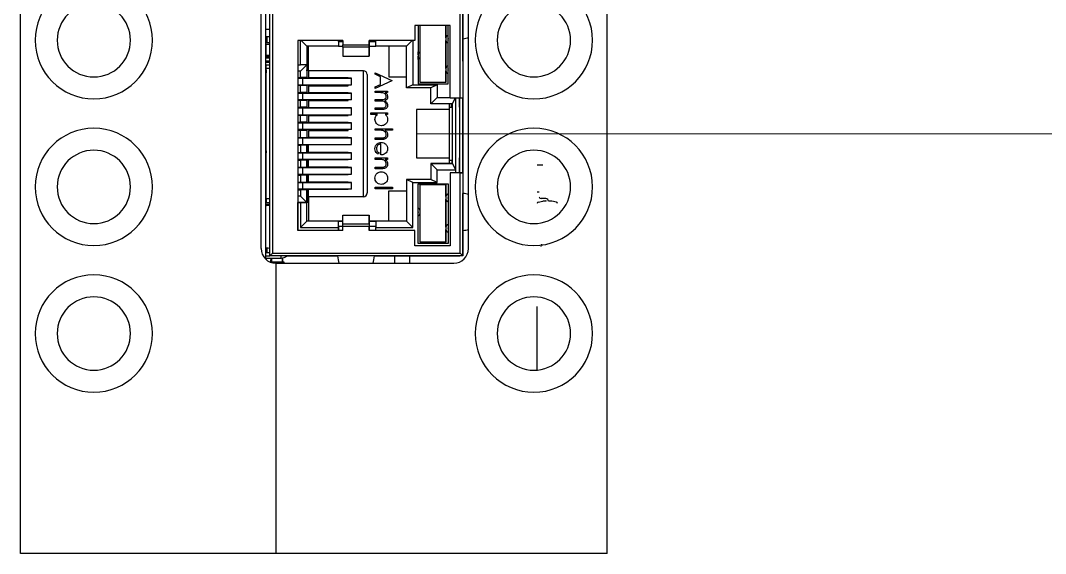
# Model space of a CAD drawing. Header units: millimetres. Extents: x 16 to 196, y 45 to 267.
# Drawn here: x 15.9 to 85.8, y 121.8 to 158.1 of the extents above; entities that cross this region are included whole.
import ezdxf

# ---------------------------------------------------------------- set-up
doc = ezdxf.new("R2010")
doc.units = ezdxf.units.MM

msp = doc.modelspace()

# ---------------------------------------------------------------- linework, layer by layer
at = {"color": 7, "linetype": 'Continuous', "lineweight": 25}
for p, q in [((15.932, 121.788), (15.932, 241.788)), ((55.932, 121.788), (55.932, 241.788)), ((32.642, 190.205), (32.642, 141.867)), ((32.34, 142.583), (32.34, 189.488)), ((32.937, 142.082), (32.937, 189.986)), ((33.114, 189.808), (33.114, 142.259)), ((46.472, 142.583), (46.472, 189.488)), ((45.916, 152.835), (45.916, 163.485)), ((46.094, 163.485), (46.094, 152.835)), ((46.094, 156.89), (46.094, 159.43)), ((46.094, 157.825), (46.094, 159.386)), ((46.094, 158.272), (46.094, 158.057)), ((46.094, 157.825), (46.094, 158.243)), ((46.094, 158.136), (46.094, 157.126)), ((46.094, 157.635), (46.094, 158.057)), ((32.937, 157.527), (32.642, 157.527)), ((45.23, 157.804), (42.817, 157.804)), ((42.817, 157.804), (42.817, 156.763)), ((43.046, 157.804), (43.046, 153.816)), ((43.046, 157.804), (43.046, 156.011)), ((43.186, 153.905), (43.186, 157.817)), ((44.938, 157.817), (44.938, 153.905)), ((44.938, 156.951), (44.938, 157.804)), ((45.078, 153.816), (45.078, 157.804)), ((45.23, 152.835), (45.23, 157.804)), ((46.094, 157.825), (46.094, 157.635)), ((46.094, 157.215), (46.094, 157.825)), ((32.937, 157.019), (32.642, 157.019)), ((32.937, 156.613), (32.642, 156.613)), ((32.692, 156.613), (32.642, 156.613)), ((32.937, 156.613), (32.692, 156.613)), ((37.915, 156.763), (34.842, 156.763)), ((34.842, 156.763), (34.842, 143.809)), ((34.842, 156.763), (34.842, 155.112)), ((35.019, 155.112), (35.019, 156.763)), ((35.451, 156.382), (35.07, 156.763)), ((37.61, 156.712), (37.61, 156.763)), ((37.61, 156.763), (37.61, 156.382)), ((37.61, 156.712), (37.915, 156.712)), ((37.61, 156.712), (37.61, 156.382)), ((37.915, 156.763), (37.915, 156.486)), ((42.817, 156.763), (39.693, 156.763)), ((39.693, 156.763), (39.693, 156.486)), ((39.693, 156.509), (39.693, 156.763)), ((39.693, 156.712), (40.15, 156.712)), ((40.15, 156.382), (40.15, 156.763)), ((42.258, 156.382), (42.639, 156.763)), ((42.69, 156.763), (42.69, 153.74)), ((44.938, 156.951), (44.938, 156.951)), ((44.938, 154.869), (44.938, 156.777)), ((46.094, 157.215), (46.094, 157.026)), ((46.094, 156.933), (46.094, 157.104)), ((46.094, 156.974), (46.094, 157.026)), ((46.094, 156.974), (46.094, 156.582)), ((46.094, 156.407), (46.094, 156.89)), ((46.094, 156.758), (46.094, 156.89)), ((46.094, 156.433), (46.094, 156.89)), ((46.094, 156.758), (46.094, 156.253)), ((46.094, 155.355), (46.094, 156.582)), ((32.683, 156.063), (32.642, 156.063)), ((32.683, 155.94), (32.642, 155.94)), ((32.683, 155.747), (32.683, 156.509)), ((32.937, 156.509), (32.683, 156.509)), ((32.937, 156.509), (32.683, 156.509)), ((32.683, 156.509), (32.683, 156.509)), ((37.61, 156.382), (35.451, 156.382)), ((35.451, 156.382), (35.451, 155.112)), ((35.451, 156.382), (35.451, 155.112)), ((35.578, 154.705), (35.578, 156.382)), ((37.61, 156.382), (37.915, 156.382)), ((37.915, 156.486), (39.693, 156.486)), ((37.915, 156.309), (37.915, 156.486)), ((39.693, 156.309), (37.915, 156.309)), ((37.915, 156.309), (37.915, 155.709)), ((39.693, 155.911), (39.693, 156.509)), ((39.693, 156.486), (39.693, 156.309)), ((39.693, 156.382), (40.15, 156.382)), ((39.693, 156.309), (39.693, 155.709)), ((39.693, 155.709), (39.693, 155.911)), ((42.258, 156.382), (40.15, 156.382)), ((41.039, 156.382), (41.039, 154.299)), ((42.258, 153.537), (42.258, 156.382)), ((46.094, 156.433), (46.094, 146.349)), ((46.094, 156.377), (46.094, 155.768)), ((46.094, 156.377), (46.094, 155.878)), ((46.094, 156.253), (46.094, 155.878)), ((32.937, 155.688), (32.642, 155.688)), ((32.642, 155.588), (32.937, 155.588)), ((32.937, 155.563), (32.642, 155.563)), ((32.692, 155.563), (32.642, 155.563)), ((32.937, 155.363), (32.642, 155.363)), ((32.937, 155.273), (32.642, 155.273)), ((32.937, 155.747), (32.683, 155.747)), ((32.937, 155.638), (32.692, 155.638)), ((32.692, 155.588), (32.692, 155.638)), ((32.937, 155.563), (32.692, 155.563)), ((32.937, 155.313), (32.692, 155.313)), ((32.692, 155.313), (32.692, 155.273)), ((32.892, 155.688), (32.892, 155.747)), ((37.915, 155.709), (39.693, 155.709)), ((43.046, 155.81), (43.046, 155.683)), ((43.046, 155.483), (43.046, 153.816)), ((46.094, 155.768), (46.094, 155.141)), ((46.094, 155.355), (46.094, 155.128)), ((32.683, 154.765), (32.642, 154.765)), ((32.683, 154.563), (32.642, 154.563)), ((32.642, 154.463), (32.683, 154.463)), ((32.657, 154.563), (32.657, 154.765)), ((32.683, 154.858), (32.683, 155.112)), ((32.683, 155.112), (32.937, 155.112)), ((32.683, 145.97), (32.683, 154.858)), ((34.842, 155.112), (34.842, 154.68)), ((34.842, 155.112), (35.019, 155.112)), ((34.842, 154.68), (34.842, 154.249)), ((35.019, 154.68), (34.842, 154.68)), ((35.451, 155.112), (35.019, 155.112)), ((35.451, 155.112), (35.019, 154.68)), ((35.019, 154.249), (35.019, 154.68)), ((35.578, 155.113), (35.451, 155.113)), ((35.451, 155.112), (35.451, 154.249)), ((35.451, 155.112), (35.451, 154.705)), ((35.451, 154.705), (35.451, 154.765)), ((35.451, 154.765), (35.451, 154.68)), ((35.451, 154.68), (35.451, 154.204)), ((39.312, 154.705), (35.578, 154.705)), ((35.578, 154.705), (35.578, 154.223)), ((39.312, 146.12), (39.312, 154.705)), ((39.566, 154.451), (39.566, 146.374)), ((40.113, 154.467), (40.113, 154.579)), ((40.113, 154.579), (41.256, 154.036)), ((40.479, 154.293), (40.113, 154.467)), ((44.938, 153.905), (44.938, 154.695)), ((32.683, 154.213), (32.642, 154.213)), ((32.683, 154.204), (32.642, 154.204)), ((32.683, 153.744), (32.642, 153.744)), ((32.657, 153.738), (32.683, 153.738)), ((32.657, 153.723), (32.657, 153.738)), ((34.837, 153.744), (35.151, 153.744)), ((34.842, 154.249), (34.842, 153.716)), ((34.842, 154.249), (35.019, 154.249)), ((35.151, 154.204), (34.842, 154.204)), ((34.842, 154.204), (38.448, 154.204)), ((35.451, 154.249), (35.019, 154.249)), ((38.505, 154.204), (35.151, 154.204)), ((35.151, 154.204), (35.151, 153.744)), ((35.151, 153.744), (38.505, 153.744)), ((35.451, 154.204), (35.451, 154.249)), ((35.451, 154.249), (35.451, 154.249)), ((35.451, 153.744), (35.451, 153.183)), ((35.451, 153.716), (35.451, 153.744)), ((38.271, 154.223), (35.578, 154.223)), ((35.753, 154.223), (35.753, 154.204)), ((35.753, 153.744), (35.753, 153.689)), ((37.131, 154.223), (37.131, 154.204)), ((37.131, 153.744), (37.131, 153.689)), ((38.271, 154.204), (38.271, 154.223)), ((38.505, 154.204), (38.271, 154.204)), ((38.271, 153.689), (38.271, 153.744)), ((38.505, 153.744), (38.505, 154.204)), ((41.256, 154.022), (40.113, 153.494)), ((40.113, 153.606), (40.479, 153.775)), ((40.479, 153.775), (40.479, 154.293)), ((41.039, 154.299), (42.258, 154.299)), ((41.256, 154.036), (41.256, 154.022)), ((42.69, 153.74), (42.258, 153.537)), ((42.69, 153.74), (44.341, 153.74)), ((43.046, 153.816), (45.078, 153.816)), ((43.046, 153.816), (43.046, 153.816)), ((43.046, 153.816), (45.078, 153.816)), ((44.938, 153.905), (43.186, 153.905)), ((44.341, 153.74), (43.909, 153.537)), ((44.341, 153.74), (44.341, 152.877)), ((32.642, 153.723), (32.657, 153.723)), ((32.683, 153.638), (32.642, 153.638)), ((32.642, 153.188), (32.683, 153.188)), ((32.683, 153.183), (32.642, 153.183)), ((34.842, 153.716), (34.842, 153.233)), ((34.865, 153.716), (34.842, 153.716)), ((34.842, 153.716), (35.019, 153.716)), ((34.842, 153.233), (34.842, 152.7)), ((34.842, 153.233), (35.019, 153.233)), ((35.151, 153.183), (34.842, 153.183)), ((34.842, 153.183), (38.448, 153.183)), ((35.451, 153.716), (34.865, 153.716)), ((35.019, 153.233), (35.019, 153.716)), ((35.019, 153.716), (35.451, 153.716)), ((35.451, 153.233), (35.019, 153.233)), ((38.505, 153.183), (35.151, 153.183)), ((35.151, 153.183), (35.151, 152.726)), ((35.451, 153.716), (35.451, 153.233)), ((35.451, 153.716), (35.451, 153.716)), ((35.451, 153.183), (35.451, 153.233)), ((35.451, 153.233), (35.451, 153.233)), ((35.578, 153.689), (35.578, 153.207)), ((35.578, 153.689), (38.271, 153.689)), ((35.578, 153.689), (35.578, 153.689)), ((38.271, 153.689), (35.578, 153.689)), ((38.271, 153.207), (35.578, 153.207)), ((35.753, 153.207), (35.753, 153.183)), ((37.131, 153.207), (37.131, 153.183)), ((38.271, 153.183), (38.271, 153.207)), ((38.505, 153.183), (38.271, 153.183)), ((38.505, 152.726), (38.505, 153.183)), ((40.113, 153.494), (40.113, 153.606)), ((40.113, 153.216), (40.113, 153.318)), ((40.113, 153.318), (40.948, 153.318)), ((40.465, 153.216), (40.113, 153.216)), ((40.948, 153.216), (40.803, 153.216)), ((40.948, 153.318), (40.948, 153.216)), ((43.909, 153.537), (42.258, 153.537)), ((43.909, 152.445), (43.909, 153.537)), ((32.683, 152.726), (32.642, 152.726)), ((32.642, 152.588), (32.683, 152.588)), ((35.151, 152.726), (34.837, 152.726)), ((34.842, 152.7), (34.842, 152.217)), ((34.865, 152.7), (34.842, 152.7)), ((34.842, 152.7), (35.019, 152.7)), ((34.943, 152.7), (34.842, 152.7)), ((35.451, 152.7), (34.865, 152.7)), ((34.943, 152.7), (35.451, 152.7)), ((35.019, 152.7), (35.451, 152.7)), ((35.019, 152.217), (35.019, 152.7)), ((38.505, 152.726), (35.151, 152.726)), ((35.451, 152.7), (35.451, 152.726)), ((35.451, 152.726), (35.451, 152.172)), ((35.451, 152.7), (35.451, 152.7)), ((35.451, 152.7), (35.451, 152.217)), ((35.578, 152.673), (35.578, 152.191)), ((35.578, 152.673), (38.271, 152.673)), ((35.578, 152.673), (35.578, 152.673)), ((38.271, 152.673), (35.578, 152.673)), ((35.753, 152.726), (35.753, 152.673)), ((37.131, 152.726), (37.131, 152.673)), ((38.271, 152.673), (38.271, 152.726)), ((40.113, 152.644), (40.113, 152.747)), ((40.113, 152.747), (40.538, 152.747)), ((40.438, 152.644), (40.113, 152.644)), ((43.909, 152.445), (44.341, 152.877)), ((45.382, 152.445), (43.909, 152.445)), ((44.341, 152.877), (45.23, 152.877)), ((45.154, 152.445), (45.154, 148.381)), ((45.19, 152.445), (45.19, 152.216)), ((45.916, 152.835), (45.23, 152.835)), ((45.332, 152.216), (45.332, 152.445)), ((45.382, 152.445), (45.566, 152.835)), ((45.382, 148.381), (45.382, 152.445)), ((45.586, 152.835), (45.586, 147.949)), ((45.611, 147.737), (45.611, 152.835)), ((45.865, 152.835), (45.865, 147.737)), ((45.865, 152.835), (45.865, 152.216)), ((45.865, 152.216), (45.865, 152.835)), ((45.865, 152.835), (45.865, 152.064)), ((45.891, 147.737), (45.891, 152.835)), ((46.094, 152.835), (45.916, 152.835)), ((46.094, 147.737), (46.094, 152.835)), ((32.683, 152.172), (32.642, 152.172)), ((32.683, 151.712), (32.642, 151.712)), ((34.837, 151.712), (35.151, 151.712)), ((34.842, 152.217), (34.842, 151.684)), ((34.842, 152.217), (35.019, 152.217)), ((35.151, 152.172), (34.842, 152.172)), ((34.842, 152.172), (38.448, 152.172)), ((34.842, 151.684), (34.842, 151.201)), ((34.865, 151.684), (34.842, 151.684)), ((34.842, 151.684), (35.019, 151.684)), ((35.451, 151.684), (34.865, 151.684)), ((35.451, 152.217), (35.019, 152.217)), ((35.019, 151.201), (35.019, 151.684)), ((35.019, 151.684), (35.451, 151.684)), ((38.505, 152.172), (35.151, 152.172)), ((35.151, 152.172), (35.151, 151.712)), ((35.151, 151.712), (38.505, 151.712)), ((35.451, 152.172), (35.451, 152.217)), ((35.451, 152.217), (35.451, 152.217)), ((35.451, 151.712), (35.451, 151.151)), ((35.451, 151.684), (35.451, 151.712)), ((35.451, 151.684), (35.451, 151.201)), ((35.451, 151.684), (35.451, 151.684)), ((38.271, 152.191), (35.578, 152.191)), ((35.578, 151.657), (35.578, 151.175)), ((35.578, 151.657), (38.271, 151.657)), ((35.753, 152.191), (35.753, 152.172)), ((35.753, 151.712), (35.753, 151.657)), ((37.131, 152.191), (37.131, 152.172)), ((37.131, 151.712), (37.131, 151.657)), ((38.271, 152.172), (38.271, 152.191)), ((38.505, 152.172), (38.271, 152.172)), ((38.271, 151.657), (38.271, 151.712)), ((38.505, 151.712), (38.505, 152.172)), ((39.805, 151.736), (39.805, 151.838)), ((39.805, 151.838), (40.948, 151.838)), ((40.264, 151.736), (39.805, 151.736)), ((40.113, 152.073), (40.113, 152.175)), ((40.113, 152.175), (40.566, 152.175)), ((40.566, 152.073), (40.113, 152.073)), ((40.948, 151.736), (40.794, 151.736)), ((40.948, 151.838), (40.948, 151.736)), ((42.919, 152.064), (42.919, 148.762)), ((45.154, 152.064), (42.919, 152.064)), ((45.19, 152.216), (45.332, 152.216)), ((45.19, 152.216), (45.332, 152.216)), ((45.865, 152.216), (45.865, 152.216)), ((45.865, 152.064), (45.865, 148.762)), ((32.683, 151.563), (32.642, 151.563)), ((32.683, 151.313), (32.642, 151.313)), ((32.683, 151.213), (32.642, 151.213)), ((32.683, 151.151), (32.642, 151.151)), ((34.842, 151.201), (34.842, 150.668)), ((34.842, 151.201), (35.019, 151.201)), ((35.151, 151.151), (34.842, 151.151)), ((34.842, 151.151), (38.448, 151.151)), ((35.451, 151.201), (35.019, 151.201)), ((38.505, 151.151), (35.151, 151.151)), ((35.151, 151.151), (35.151, 150.694)), ((35.451, 151.151), (35.451, 151.201)), ((35.451, 151.201), (35.451, 151.201)), ((38.271, 151.175), (35.578, 151.175)), ((35.753, 151.175), (35.753, 151.151)), ((37.131, 151.175), (37.131, 151.151)), ((38.271, 151.151), (38.271, 151.175)), ((38.505, 151.151), (38.271, 151.151)), ((38.505, 150.694), (38.505, 151.151)), ((32.683, 150.694), (32.642, 150.694)), ((32.683, 150.663), (32.642, 150.663)), ((32.683, 150.413), (32.642, 150.413)), ((35.151, 150.694), (34.837, 150.694)), ((34.842, 150.668), (34.842, 150.16)), ((34.865, 150.668), (34.842, 150.668)), ((34.842, 150.668), (35.019, 150.668)), ((34.943, 150.668), (34.842, 150.668)), ((35.451, 150.668), (34.865, 150.668)), ((34.943, 150.668), (35.451, 150.668)), ((35.019, 150.16), (35.019, 150.668)), ((35.019, 150.668), (35.451, 150.668)), ((38.505, 150.694), (35.151, 150.694)), ((35.451, 150.668), (35.451, 150.694)), ((35.451, 150.694), (35.451, 150.14)), ((35.451, 150.668), (35.451, 150.16)), ((35.451, 150.668), (35.451, 150.668)), ((35.578, 150.641), (35.578, 150.184)), ((35.578, 150.641), (38.271, 150.641)), ((35.714, 150.694), (35.714, 150.641)), ((35.855, 150.694), (35.855, 150.641)), ((37.131, 150.694), (37.131, 150.641)), ((38.271, 150.641), (38.271, 150.694)), ((40.113, 150.651), (40.113, 150.754)), ((40.113, 150.754), (41.285, 150.754)), ((40.415, 150.651), (40.113, 150.651)), ((41.285, 150.651), (40.791, 150.651)), ((41.285, 150.754), (41.285, 150.651)), ((32.683, 150.213), (32.642, 150.213)), ((32.683, 150.14), (32.642, 150.14)), ((32.683, 150.14), (32.642, 150.14)), ((32.683, 149.68), (32.642, 149.68)), ((34.837, 149.68), (35.151, 149.68)), ((34.842, 150.16), (34.842, 149.626)), ((34.842, 150.16), (35.019, 150.16)), ((35.151, 150.14), (34.842, 150.14)), ((34.842, 150.14), (38.448, 150.14)), ((34.842, 149.626), (34.842, 149.144)), ((34.865, 149.626), (34.842, 149.626)), ((34.842, 149.626), (35.019, 149.626)), ((35.451, 149.626), (34.865, 149.626)), ((35.019, 150.16), (35.451, 150.16)), ((35.451, 149.626), (35.019, 149.626)), ((35.019, 149.626), (35.019, 149.144)), ((38.505, 150.14), (35.151, 150.14)), ((35.151, 150.14), (35.151, 149.68)), ((35.151, 149.68), (38.505, 149.68)), ((35.451, 150.16), (35.451, 150.14)), ((35.451, 150.16), (35.451, 150.16)), ((35.451, 149.68), (35.451, 149.119)), ((35.451, 149.68), (35.451, 149.626)), ((35.451, 149.626), (35.451, 149.626)), ((35.451, 149.144), (35.451, 149.626)), ((35.578, 150.184), (38.271, 150.184)), ((35.578, 149.168), (35.578, 149.651)), ((38.271, 149.651), (35.578, 149.651)), ((35.714, 150.184), (35.714, 150.14)), ((35.714, 149.68), (35.714, 149.651)), ((35.855, 150.184), (35.855, 150.14)), ((35.855, 149.68), (35.855, 149.651)), ((37.131, 150.184), (37.131, 150.14)), ((37.131, 149.68), (37.131, 149.651)), ((38.271, 150.184), (38.271, 150.14)), ((38.505, 150.14), (38.271, 150.14)), ((38.271, 149.68), (38.271, 149.651)), ((38.505, 149.68), (38.505, 150.14)), ((40.113, 150.021), (40.113, 150.124)), ((40.113, 150.124), (40.506, 150.124)), ((40.54, 150.021), (40.113, 150.021)), ((40.509, 148.966), (40.509, 149.714)), ((32.642, 149.253), (32.657, 149.253)), ((32.657, 149.238), (32.642, 149.238)), ((32.683, 149.119), (32.642, 149.119)), ((32.657, 149.238), (32.657, 149.253)), ((32.683, 149.238), (32.657, 149.238)), ((32.657, 149.119), (32.657, 149.238)), ((34.842, 149.144), (34.842, 148.61)), ((34.842, 149.144), (35.019, 149.144)), ((35.151, 149.119), (34.842, 149.119)), ((34.842, 149.119), (38.448, 149.119)), ((35.019, 149.144), (35.451, 149.144)), ((38.505, 149.119), (35.151, 149.119)), ((35.151, 149.119), (35.151, 148.662)), ((35.451, 149.119), (35.451, 149.169)), ((35.451, 149.144), (35.451, 149.119)), ((35.451, 149.144), (35.451, 149.144)), ((35.578, 149.168), (38.271, 149.168)), ((35.714, 149.168), (35.714, 149.119)), ((35.855, 149.168), (35.855, 149.119)), ((37.131, 149.168), (37.131, 149.119)), ((38.271, 149.168), (38.271, 149.119)), ((38.505, 149.119), (38.271, 149.119)), ((38.505, 148.662), (38.505, 149.119)), ((40.377, 149.101), (40.329, 149.01)), ((32.683, 148.662), (32.642, 148.662)), ((32.642, 148.613), (32.642, 148.613)), ((35.151, 148.662), (34.837, 148.662)), ((34.842, 148.61), (34.842, 148.128)), ((34.865, 148.61), (34.842, 148.61)), ((34.842, 148.61), (35.019, 148.61)), ((35.451, 148.61), (34.865, 148.61)), ((35.451, 148.61), (35.019, 148.61)), ((35.019, 148.61), (35.019, 148.128)), ((38.505, 148.662), (35.151, 148.662)), ((35.451, 148.636), (35.451, 148.662)), ((35.451, 148.662), (35.451, 148.108)), ((35.451, 148.662), (35.451, 148.61)), ((35.451, 148.61), (35.451, 148.61)), ((35.451, 148.128), (35.451, 148.61)), ((35.578, 148.152), (35.578, 148.635)), ((38.271, 148.635), (35.578, 148.635)), ((35.578, 148.152), (38.271, 148.152)), ((35.753, 148.662), (35.753, 148.635)), ((35.753, 148.152), (35.753, 148.108)), ((37.131, 148.662), (37.131, 148.635)), ((37.131, 148.152), (37.131, 148.108)), ((38.271, 148.662), (38.271, 148.635)), ((38.271, 148.152), (38.271, 148.108)), ((40.113, 148.658), (40.113, 148.761)), ((40.113, 148.761), (40.948, 148.761)), ((40.415, 148.658), (40.113, 148.658)), ((40.948, 148.658), (40.798, 148.658)), ((40.948, 148.761), (40.948, 148.658)), ((42.919, 148.762), (45.154, 148.762)), ((43.909, 148.381), (44.341, 147.949)), ((45.382, 148.381), (43.909, 148.381)), ((43.909, 148.381), (43.909, 147.289)), ((43.909, 148.381), (45.332, 148.381)), ((45.19, 148.609), (45.332, 148.609)), ((45.19, 148.381), (45.19, 148.609)), ((45.332, 148.609), (45.332, 148.381)), ((45.332, 148.381), (45.382, 148.381)), ((45.382, 148.381), (45.586, 147.949)), ((45.865, 147.737), (45.865, 148.762)), ((45.865, 148.609), (45.865, 147.737)), ((51.152, 148.288), (51.202, 148.288)), ((51.202, 148.288), (51.502, 148.288)), ((51.502, 148.288), (51.552, 148.288)), ((32.683, 148.108), (32.642, 148.108)), ((32.683, 147.648), (32.642, 147.648)), ((34.837, 147.648), (35.151, 147.648)), ((34.842, 148.128), (34.842, 147.594)), ((34.842, 148.128), (35.019, 148.128)), ((35.151, 148.108), (34.842, 148.108)), ((34.842, 148.108), (38.448, 148.108)), ((34.842, 147.594), (34.842, 147.112)), ((34.865, 147.594), (34.842, 147.594)), ((34.842, 147.594), (35.019, 147.594)), ((35.451, 147.594), (34.865, 147.594)), ((35.019, 148.128), (35.451, 148.128)), ((35.019, 147.594), (35.019, 147.112)), ((35.451, 147.594), (35.019, 147.594)), ((38.505, 148.108), (35.151, 148.108)), ((35.151, 148.108), (35.151, 147.648)), ((35.151, 147.648), (38.505, 147.648)), ((35.451, 148.128), (35.451, 148.108)), ((35.451, 148.128), (35.451, 148.128)), ((35.451, 147.648), (35.451, 147.087)), ((35.451, 147.648), (35.451, 147.594)), ((35.451, 147.112), (35.451, 147.594)), ((35.451, 147.594), (35.451, 147.594)), ((35.578, 147.136), (35.578, 147.619)), ((38.271, 147.619), (35.578, 147.619)), ((35.753, 147.648), (35.753, 147.619)), ((37.131, 147.648), (37.131, 147.619)), ((38.505, 148.108), (38.271, 148.108)), ((38.271, 147.648), (38.271, 147.619)), ((38.505, 147.648), (38.505, 148.108)), ((40.113, 148.028), (40.113, 148.131)), ((40.113, 148.131), (40.506, 148.131)), ((40.54, 148.028), (40.113, 148.028)), ((44.341, 147.085), (44.341, 147.949)), ((44.341, 147.949), (45.586, 147.949)), ((45.23, 147.737), (45.23, 142.767)), ((45.916, 147.737), (45.23, 147.737)), ((45.611, 147.737), (45.23, 147.737)), ((45.891, 147.737), (45.611, 147.737)), ((46.094, 147.737), (45.891, 147.737)), ((45.916, 142.259), (45.916, 147.737)), ((45.916, 147.737), (46.094, 147.737)), ((46.094, 147.737), (46.094, 142.082)), ((32.683, 147.087), (32.642, 147.087)), ((34.842, 147.112), (34.842, 146.578)), ((34.842, 147.112), (35.019, 147.112)), ((35.151, 147.087), (34.842, 147.087)), ((34.842, 147.087), (38.448, 147.087)), ((35.019, 147.112), (35.451, 147.112)), ((38.505, 147.087), (35.151, 147.087)), ((35.151, 147.087), (35.151, 146.63)), ((35.451, 147.087), (35.451, 147.137)), ((35.451, 147.112), (35.451, 147.087)), ((35.451, 147.112), (35.451, 147.112)), ((35.578, 147.136), (38.271, 147.136)), ((35.753, 147.136), (35.753, 147.087)), ((37.131, 147.136), (37.131, 147.087)), ((38.271, 147.136), (38.271, 147.087)), ((38.505, 147.087), (38.271, 147.087)), ((38.505, 146.63), (38.505, 147.087)), ((40.113, 146.768), (41.285, 146.768)), ((40.113, 146.666), (40.113, 146.768)), ((41.285, 146.768), (41.285, 146.666)), ((42.69, 147.085), (42.258, 147.289)), ((43.909, 147.289), (42.258, 147.289)), ((42.258, 147.289), (42.258, 144.444)), ((42.69, 144.012), (42.69, 147.085)), ((42.69, 147.085), (44.341, 147.085)), ((43.046, 147.009), (45.078, 147.009)), ((43.046, 142.92), (43.046, 147.009)), ((43.046, 145.343), (43.046, 147.009)), ((43.186, 143.009), (43.186, 146.92)), ((44.938, 146.92), (43.186, 146.92)), ((44.341, 147.085), (43.909, 147.289)), ((44.938, 146.92), (44.938, 143.009)), ((44.938, 146.131), (44.938, 146.92)), ((45.078, 147.009), (45.078, 142.92)), ((46.094, 146.857), (46.094, 146.349)), ((32.683, 146.63), (32.642, 146.63)), ((32.683, 146.098), (32.642, 146.098)), ((32.683, 146.097), (32.642, 146.097)), ((35.151, 146.63), (34.837, 146.63)), ((34.842, 146.578), (34.842, 146.148)), ((34.865, 146.578), (34.842, 146.578)), ((34.842, 146.578), (35.019, 146.578)), ((34.842, 146.148), (34.842, 145.714)), ((35.019, 146.148), (34.842, 146.148)), ((35.451, 146.578), (34.865, 146.578)), ((35.019, 146.578), (35.019, 146.148)), ((35.451, 146.578), (35.019, 146.578)), ((35.451, 145.716), (35.019, 146.148)), ((38.505, 146.63), (35.151, 146.63)), ((35.451, 146.604), (35.451, 146.63)), ((35.451, 146.63), (35.451, 146.148)), ((35.451, 146.63), (35.451, 146.578)), ((35.451, 145.716), (35.451, 146.578)), ((35.451, 146.578), (35.451, 146.578)), ((35.451, 146.098), (35.451, 146.148)), ((35.451, 146.122), (35.451, 146.098)), ((35.451, 145.715), (35.451, 146.122)), ((35.578, 146.102), (35.488, 146.099)), ((35.578, 146.102), (35.488, 146.099)), ((35.488, 146.099), (35.488, 146.099)), ((35.578, 146.12), (35.578, 146.603)), ((38.271, 146.603), (35.578, 146.603)), ((39.312, 146.12), (35.578, 146.12)), ((35.578, 146.12), (35.578, 144.444)), ((35.578, 146.12), (35.578, 145.715)), ((35.753, 146.63), (35.753, 146.603)), ((37.131, 146.63), (37.131, 146.603)), ((38.271, 146.63), (38.271, 146.603)), ((39.558, 146.313), (39.558, 146.313)), ((41.285, 146.666), (40.113, 146.666)), ((41.039, 144.444), (41.039, 146.527)), ((41.039, 146.527), (42.258, 146.527)), ((46.094, 143.809), (46.094, 146.349)), ((46.094, 146.305), (46.094, 143.852)), ((46.094, 146.138), (46.094, 145.128)), ((51.302, 146.438), (51.152, 146.438)), ((32.853, 145.589), (32.642, 145.589)), ((32.642, 145.523), (32.657, 145.523)), ((32.657, 142.602), (32.657, 145.523)), ((32.708, 145.523), (32.657, 145.523)), ((32.683, 145.97), (32.683, 145.716)), ((32.683, 145.716), (32.937, 145.716)), ((32.937, 145.606), (32.857, 145.56)), ((34.842, 145.716), (35.451, 145.716)), ((34.842, 143.809), (34.842, 145.714)), ((34.842, 145.714), (35.019, 145.714)), ((35.451, 145.714), (34.842, 145.714)), ((34.842, 145.714), (34.907, 145.714)), ((34.842, 145.714), (34.907, 145.714)), ((34.907, 145.714), (34.907, 145.716)), ((35.019, 145.714), (35.019, 144.012)), ((35.451, 145.714), (35.019, 145.714)), ((35.451, 145.716), (35.451, 145.715)), ((35.451, 145.714), (35.451, 145.715)), ((35.578, 145.715), (35.451, 145.715)), ((35.451, 145.714), (35.451, 145.714)), ((35.451, 144.444), (35.451, 145.714)), ((35.451, 144.444), (35.451, 145.714)), ((44.938, 144.048), (44.938, 145.957)), ((51.235, 145.757), (51.552, 145.813)), ((51.754, 145.989), (51.427, 145.989)), ((51.777, 145.813), (51.552, 145.813)), ((51.777, 145.813), (51.777, 145.814)), ((51.927, 145.814), (51.927, 145.813)), ((52.152, 145.813), (51.927, 145.813)), ((52.47, 145.757), (52.152, 145.813)), ((52.47, 145.757), (52.47, 145.757)), ((37.915, 144.862), (39.693, 144.862)), ((37.915, 144.263), (37.915, 144.862)), ((39.693, 144.263), (39.693, 144.862)), ((39.693, 144.862), (39.693, 144.66)), ((39.693, 144.66), (39.693, 144.114)), ((43.046, 145.343), (43.046, 145.343)), ((43.046, 145.015), (43.046, 145.142)), ((43.046, 142.92), (43.046, 144.815)), ((46.094, 145.055), (46.094, 144.045)), ((32.937, 144.36), (32.937, 144.418)), ((35.451, 144.444), (35.019, 144.012)), ((35.019, 144.012), (37.61, 144.012)), ((37.61, 144.444), (35.451, 144.444)), ((35.578, 144.444), (35.451, 144.444)), ((35.451, 144.444), (35.451, 144.444)), ((37.915, 144.444), (35.578, 144.444)), ((37.61, 144.012), (37.61, 144.444)), ((37.61, 144.444), (37.61, 144.444)), ((37.61, 144.114), (37.61, 144.444)), ((37.61, 144.444), (37.915, 144.444)), ((37.61, 144.114), (37.61, 143.809)), ((37.61, 144.114), (37.915, 144.114)), ((37.61, 143.809), (37.61, 144.012)), ((37.915, 144.263), (39.693, 144.263)), ((37.915, 144.086), (37.915, 144.263)), ((37.915, 143.809), (37.915, 144.086)), ((39.693, 144.086), (37.915, 144.086)), ((41.039, 144.444), (39.693, 144.444)), ((39.693, 144.444), (40.15, 144.444)), ((39.693, 144.263), (39.693, 144.086)), ((39.693, 144.114), (39.693, 144.098)), ((39.693, 144.114), (40.15, 144.114)), ((39.693, 144.098), (39.693, 144.063)), ((39.693, 143.809), (39.693, 144.086)), ((39.693, 144.063), (39.693, 143.809)), ((40.15, 144.444), (40.15, 144.012)), ((42.258, 144.444), (40.15, 144.444)), ((40.15, 144.444), (40.15, 144.444)), ((40.15, 143.809), (40.15, 144.012)), ((40.15, 144.012), (42.69, 144.012)), ((42.258, 144.444), (41.039, 144.444)), ((42.258, 144.444), (42.69, 144.012)), ((37.915, 143.809), (34.842, 143.809)), ((37.61, 143.809), (34.842, 143.809)), ((37.915, 143.809), (37.61, 143.809)), ((42.817, 143.809), (39.693, 143.809)), ((40.15, 143.809), (39.693, 143.809)), ((42.817, 143.809), (40.15, 143.809)), ((42.817, 142.767), (42.817, 143.809)), ((42.817, 142.793), (42.817, 143.809)), ((44.938, 143.009), (44.938, 143.874)), ((46.094, 143.326), (46.094, 143.809)), ((46.094, 143.809), (46.094, 143.733)), ((46.094, 142.082), (46.094, 143.733)), ((32.657, 142.602), (32.642, 142.602)), ((32.742, 142.285), (32.742, 142.601)), ((32.937, 142.578), (32.828, 142.602)), ((42.817, 142.767), (42.817, 142.793)), ((42.817, 142.793), (45.23, 142.793)), ((45.23, 142.767), (42.817, 142.767)), ((45.078, 142.92), (43.046, 142.92)), ((44.938, 143.009), (43.186, 143.009)), ((32.642, 142.381), (32.657, 142.381)), ((32.642, 142.318), (32.742, 142.318)), ((32.937, 142.285), (32.642, 142.285)), ((32.642, 142.082), (32.937, 142.082)), ((32.642, 141.932), (33.699, 141.932)), ((32.657, 142.381), (32.742, 142.38)), ((32.692, 141.821), (32.692, 141.932)), ((32.937, 142.285), (32.937, 142.285)), ((46.094, 142.082), (32.937, 142.082)), ((32.992, 141.932), (32.992, 141.646)), ((32.992, 141.932), (32.992, 141.913)), ((32.992, 141.913), (33.042, 141.913)), ((33.042, 141.932), (33.042, 141.913)), ((33.042, 141.913), (33.042, 141.813)), ((33.114, 142.259), (45.916, 142.259)), ((33.792, 141.888), (33.792, 141.94)), ((33.792, 141.688), (33.792, 141.888)), ((33.792, 141.888), (33.802, 141.888)), ((33.802, 141.888), (33.802, 141.688)), ((34.08, 142.082), (37.534, 142.082)), ((37.534, 142.082), (36.95, 142.082)), ((40.455, 142.082), (40.074, 142.082)), ((40.074, 142.082), (45.891, 142.082)), ((41.452, 141.583), (41.452, 142.082)), ((45.865, 142.082), (45.865, 142.082)), ((46.094, 142.082), (46.094, 142.082)), ((32.992, 141.646), (32.992, 141.813)), ((33.042, 141.813), (32.992, 141.813)), ((33.052, 141.816), (33.042, 141.816)), ((33.052, 141.813), (33.042, 141.813)), ((33.042, 141.629), (33.042, 141.813)), ((33.042, 141.765), (33.042, 141.813)), ((33.052, 141.791), (33.042, 141.791)), ((33.052, 141.788), (33.042, 141.788)), ((33.052, 141.783), (33.042, 141.783)), ((33.052, 141.716), (33.042, 141.716)), ((33.042, 141.629), (33.042, 141.665)), ((33.052, 141.647), (33.042, 141.647)), ((33.052, 141.637), (33.042, 141.637)), ((33.042, 141.629), (33.042, 141.629)), ((33.052, 141.629), (33.042, 141.629)), ((33.052, 141.791), (33.052, 141.816)), ((33.052, 141.783), (33.052, 141.791)), ((33.052, 141.688), (33.792, 141.688)), ((33.052, 141.64), (33.052, 141.637)), ((33.052, 141.634), (33.052, 141.639)), ((33.052, 141.626), (33.052, 141.629)), ((33.34, 141.583), (33.34, 121.788)), ((33.34, 141.583), (33.34, 141.583)), ((33.34, 141.583), (45.472, 141.583)), ((33.802, 141.688), (33.892, 141.688)), ((33.802, 141.688), (33.892, 141.688)), ((33.892, 141.688), (33.892, 141.583)), ((33.892, 141.688), (33.892, 141.688)), ((51.152, 134.298), (51.152, 138.638)), ((33.34, 121.788), (15.932, 121.788)), ((55.932, 121.788), (33.34, 121.788))]:
    msp.add_line(p, q, dxfattribs=at)
at = {"color": 8, "linetype": 'Continuous', "lineweight": 25}
for p, q in [((32.725, 157.019), (32.725, 156.613)), ((32.672, 154.765), (32.672, 154.563)), ((32.937, 154.858), (32.683, 154.858)), ((32.657, 153.744), (32.657, 153.738)), ((34.865, 154.204), (34.865, 154.249)), ((34.865, 153.716), (34.865, 153.744)), ((32.683, 153.723), (32.657, 153.723)), ((32.657, 153.723), (32.657, 153.638)), ((34.865, 153.183), (34.865, 153.233)), ((34.865, 152.7), (34.865, 152.726)), ((34.865, 152.172), (34.865, 152.217)), ((34.865, 151.684), (34.865, 151.712)), ((34.865, 151.151), (34.865, 151.201)), ((34.865, 150.668), (34.865, 150.694)), ((32.657, 149.68), (32.657, 149.253)), ((34.865, 150.16), (34.865, 150.14)), ((34.865, 149.68), (34.865, 149.626)), ((32.657, 149.253), (32.683, 149.253)), ((32.672, 149.238), (32.672, 149.119)), ((34.865, 149.144), (34.865, 149.119)), ((32.642, 148.608), (32.683, 148.608)), ((34.865, 148.662), (34.865, 148.61)), ((34.865, 148.128), (34.865, 148.108)), ((34.865, 147.648), (34.865, 147.594)), ((34.865, 147.112), (34.865, 147.087)), ((34.865, 146.63), (34.865, 146.578)), ((35.501, 145.715), (35.488, 146.099)), ((32.937, 145.97), (32.683, 145.97)), ((32.692, 145.524), (32.692, 145.589)), ((32.642, 142.529), (32.674, 142.529)), ((32.742, 142.441), (32.674, 142.529)), ((33.699, 141.932), (33.699, 142.082)), ((42.452, 142.082), (42.452, 141.583))]:
    msp.add_line(p, q, dxfattribs=at)
at = {"color": 7, "linetype": 'Continuous', "lineweight": 18}
msp.add_line((42.919, 150.413), (181.072, 150.413), dxfattribs=at)
at = {"color": 7, "linetype": 'Continuous', "lineweight": 25, "flags": 128}
for points in [[(39.558, 146.313), (39.561, 146.325), (39.566, 146.374)], [(33.114, 142.259), (33.084, 142.229), (33.054, 142.199), (33.026, 142.171), (33, 142.145), (32.978, 142.123), (32.96, 142.105), (32.947, 142.092), (32.939, 142.084), (32.937, 142.082)], [(46.094, 142.082), (46.091, 142.084), (46.083, 142.092), (46.07, 142.105), (46.052, 142.123), (46.03, 142.145), (46.005, 142.171), (45.977, 142.199), (45.947, 142.229), (45.916, 142.259)]]:
    msp.add_lwpolyline(points, dxfattribs=at)
at = {"color": 8, "linetype": 'Continuous', "lineweight": 25, "flags": 128}
msp.add_lwpolyline([(32.742, 142.529), (32.736, 142.53), (32.674, 142.529)], dxfattribs=at)
at = {"color": 7, "linetype": 'Continuous', "lineweight": 25}
for centre, radius, start, end in [((20.932, 156.788), 4, 90, 270), ((20.932, 156.788), 4, 270, 90), ((50.932, 156.788), 4, 90, 270), ((50.932, 156.788), 4, 270, 90), ((20.932, 156.788), 2.5, 90, 270), ((20.932, 156.788), 2.5, 270, 90), ((50.932, 156.788), 2.5, 90, 270), ((50.932, 156.788), 2.5, 270, 90), ((45.23, 156.864), 0.305, 120, 163.40216), ((45.23, 156.864), 0.305, 120, 163.40216), ((45.23, 156.864), 0.305, 196.59784, 240), ((45.23, 156.864), 0.165, 157.38014, 202.61986), ((42.893, 155.747), 0.305, 16.59784, 60), ((42.893, 155.747), 0.305, 16.59784, 60), ((42.893, 155.747), 0.165, 337.38014, 22.61986), ((42.893, 155.747), 0.305, 300, 343.40216), ((35.44, 147.367), 7.398, 88.92733, 90), ((39.312, 154.451), 0.254, 0, 90), ((39.312, 154.451), 0.254, 360, 90), ((45.23, 154.782), 0.305, 120, 163.40216), ((45.23, 154.782), 0.305, 120, 163.40216), ((45.23, 154.782), 0.305, 196.59784, 240), ((45.23, 154.782), 0.165, 157.38014, 202.61986), ((32.657, 153.723), 0.015, 90, 180), ((32.657, 153.723), 0.015, 90, 180), ((20.932, 146.788), 4, 90, 270), ((20.932, 146.788), 4, 270, 90), ((50.932, 146.788), 4, 90, 270), ((50.932, 146.788), 4, 270, 90), ((20.932, 146.788), 2.5, 90, 270), ((20.932, 146.788), 2.5, 270, 90), ((32.657, 149.253), 0.015, 180, 270), ((50.932, 146.788), 2.5, 90, 270), ((50.932, 146.788), 2.5, 270, 90), ((32.692, 148.608), 0.05, 101.06839, 180), ((32.692, 148.608), 0.05, 101.06839, 180), ((39.312, 146.374), 0.254, 270, 0), ((45.23, 146.044), 0.305, 120, 163.40216), ((45.23, 146.044), 0.305, 120, 163.40216), ((45.23, 146.044), 0.165, 157.38014, 202.61986), ((51.427, 146.114), 0.125, 180, 270), ((45.23, 146.044), 0.305, 196.59784, 240), ((51.252, 145.658), 0.1, 100.0349, 180), ((51.752, 145.814), 0.025, 0, 87.71122), ((51.752, 145.814), 0.175, 0, 89.31249), ((52.452, 145.658), 0.1, 0, 79.96508), ((42.893, 145.079), 0.305, 16.59784, 60), ((42.893, 145.079), 0.305, 16.59784, 60), ((42.893, 145.079), 0.165, 337.38014, 22.61986), ((42.893, 145.079), 0.305, 300, 343.40216), ((45.23, 143.961), 0.305, 120, 163.40216), ((45.23, 143.961), 0.305, 120, 163.40216), ((45.23, 143.961), 0.165, 157.38014, 202.61986), ((45.23, 143.961), 0.305, 196.59784, 240), ((33.34, 142.583), 1, 180, 270), ((45.472, 142.583), 1, 270, 0), ((33.699, 142.49), 0.559, 270, 312.98589), ((20.932, 136.788), 4, 90, 270), ((20.932, 136.788), 4, 270, 90), ((50.932, 136.788), 4, 90, 270), ((50.932, 136.788), 4, 270, 90), ((20.932, 136.788), 2.5, 90, 270), ((20.932, 136.788), 2.5, 270, 90), ((50.932, 136.788), 2.5, 90, 270), ((50.932, 136.788), 2.5, 270, 90)]:
    msp.add_arc(centre, radius, start, end, dxfattribs=at)
for centre, major_axis, start_param, end_param in [((35.29, 157.55), (12.497, 0), 5.756612, 5.820333), ((35.29, 145.689), (12.497, 0), 0.462853, 0.526574), ((35.29, 144.469), (12.497, 0), 5.756612, 5.820333), ((38.185, 152.877), (0, 12.446), 2.620643, 2.707794), ((39.423, 152.877), (0, 12.446), 3.575391, 3.662542)]:
    msp.add_ellipse(centre, major_axis=major_axis, ratio=0.105104, start_param=start_param, end_param=end_param, dxfattribs=at)
for points, knots in [([(44.938, 156.951), (44.938, 156.951), (44.938, 156.95), (44.938, 156.94), (44.938, 156.913), (44.938, 156.864), (44.938, 156.816), (44.938, 156.789), (44.938, 156.779), (44.938, 156.778), (44.938, 156.777)], [0, 0, 0, 0, 0.0629681, 0.1259981, 0.2512955, 0.5004532, 0.7493019, 0.8742117, 0.9372385, 1, 1, 1, 1]), ([(43.046, 155.81), (43.046, 155.836), (43.046, 155.881), (43.046, 155.937), (43.046, 155.971), (43.046, 155.993), (43.046, 156.008), (43.046, 156.01), (43.046, 156.011)], [0, 0, 0, 0, 0.278027, 0.499443, 0.625623, 0.750554, 0.875038, 1, 1, 1, 1]), ([(43.046, 155.483), (43.046, 155.484), (43.046, 155.486), (43.046, 155.5), (43.046, 155.522), (43.046, 155.557), (43.046, 155.612), (43.046, 155.658), (43.046, 155.683)], [0, 0, 0, 0, 0.123597, 0.249338, 0.371575, 0.500453, 0.720231, 1, 1, 1, 1]), ([(44.938, 154.869), (44.938, 154.868), (44.938, 154.867), (44.938, 154.857), (44.938, 154.83), (44.938, 154.782), (44.938, 154.733), (44.938, 154.706), (44.938, 154.696), (44.938, 154.695), (44.938, 154.695)], [0, 0, 0, 0, 0.06297, 0.125996, 0.2513, 0.500458, 0.7493, 0.87421, 0.937237, 1, 1, 1, 1]), ([(40.86, 152.946), (40.856, 152.979), (40.848, 153.047), (40.787, 153.131), (40.662, 153.214), (40.546, 153.215), (40.465, 153.216)], [0, 0, 0, 0, 0.186542, 0.373347, 0.560129, 1, 1, 1, 1]), ([(40.803, 153.216), (40.828, 153.197), (40.873, 153.164), (40.906, 153.12), (40.921, 153.1)], [0, 0, 0, 0, 0.560145, 1, 1, 1, 1]), ([(40.921, 153.1), (40.934, 153.069), (40.958, 153.014), (40.962, 152.954), (40.963, 152.928)], [0, 0, 0, 0, 0.559742, 1, 1, 1, 1]), ([(40.921, 153.1), (40.934, 153.069), (40.958, 153.014), (40.962, 152.954), (40.963, 152.928)], [0, 0, 0, 0, 0.559742, 1, 1, 1, 1]), ([(40.86, 152.373), (40.859, 152.397), (40.855, 152.445), (40.824, 152.51), (40.778, 152.565), (40.659, 152.646), (40.536, 152.645), (40.438, 152.644)], [0, 0, 0, 0, 0.1253181, 0.2506615, 0.376085, 0.5015154, 1, 1, 1, 1]), ([(40.538, 152.747), (40.613, 152.744), (40.707, 152.74), (40.801, 152.797), (40.848, 152.854), (40.856, 152.909), (40.86, 152.946)], [0, 0, 0, 0, 0.500537, 0.625897, 0.751365, 1, 1, 1, 1]), ([(40.566, 152.175), (40.637, 152.173), (40.726, 152.17), (40.81, 152.232), (40.851, 152.287), (40.857, 152.339), (40.86, 152.373)], [0, 0, 0, 0, 0.499449, 0.624932, 0.75056, 1, 1, 1, 1]), ([(40.963, 152.356), (40.96, 152.321), (40.954, 152.252), (40.896, 152.161), (40.768, 152.075), (40.649, 152.074), (40.566, 152.073)], [0, 0, 0, 0, 0.186887, 0.373578, 0.560266, 1, 1, 1, 1]), ([(40.963, 152.928), (40.96, 152.894), (40.953, 152.828), (40.892, 152.719), (40.811, 152.683), (40.761, 152.662)], [0, 0, 0, 0, 0.280808, 0.561507, 1, 1, 1, 1]), ([(40.761, 152.662), (40.792, 152.643), (40.853, 152.605), (40.939, 152.505), (40.954, 152.412), (40.963, 152.356)], [0, 0, 0, 0, 0.281261, 0.562094, 1, 1, 1, 1]), ([(40.098, 151.395), (40.108, 151.469), (40.126, 151.603), (40.222, 151.695), (40.264, 151.736)], [0, 0, 0, 0, 0.558463, 1, 1, 1, 1]), ([(40.794, 151.736), (40.849, 151.684), (40.947, 151.591), (40.958, 151.457), (40.963, 151.398)], [0, 0, 0, 0, 0.558418, 1, 1, 1, 1]), ([(40.533, 150.959), (40.469, 150.967), (40.34, 150.981), (40.199, 151.101), (40.112, 151.244), (40.103, 151.345), (40.098, 151.395)], [0, 0, 0, 0, 0.279539, 0.559272, 0.779558, 1, 1, 1, 1]), ([(40.963, 151.398), (40.956, 151.334), (40.941, 151.206), (40.825, 151.063), (40.684, 150.973), (40.583, 150.964), (40.533, 150.959)], [0, 0, 0, 0, 0.279627, 0.559432, 0.779704, 1, 1, 1, 1]), ([(40.639, 150.636), (40.598, 150.641), (40.523, 150.652), (40.448, 150.651), (40.415, 150.651)], [0, 0, 0, 0, 0.559644, 1, 1, 1, 1]), ([(40.963, 150.334), (40.96, 150.296), (40.953, 150.221), (40.893, 150.123), (40.76, 150.023), (40.63, 150.022), (40.54, 150.021)], [0, 0, 0, 0, 0.187023, 0.373897, 0.560599, 1, 1, 1, 1]), ([(40.86, 150.352), (40.857, 150.388), (40.849, 150.46), (40.79, 150.545), (40.72, 150.607), (40.666, 150.626), (40.639, 150.636)], [0, 0, 0, 0, 0.279553, 0.559391, 0.779709, 1, 1, 1, 1]), ([(40.696, 150.136), (40.722, 150.144), (40.775, 150.161), (40.849, 150.235), (40.856, 150.307), (40.86, 150.352)], [0, 0, 0, 0, 0.281325, 0.561486, 1, 1, 1, 1]), ([(40.791, 150.651), (40.844, 150.603), (40.94, 150.516), (40.956, 150.389), (40.963, 150.334)], [0, 0, 0, 0, 0.5599418, 1, 1, 1, 1]), ([(40.098, 149.396), (40.104, 149.46), (40.116, 149.586), (40.237, 149.723), (40.38, 149.802), (40.479, 149.812), (40.528, 149.816)], [0, 0, 0, 0, 0.279885, 0.55886, 0.779465, 1, 1, 1, 1]), ([(40.509, 149.714), (40.463, 149.708), (40.373, 149.698), (40.271, 149.617), (40.21, 149.516), (40.204, 149.444), (40.201, 149.409)], [0, 0, 0, 0, 0.2799631, 0.5593606, 0.7795252, 1, 1, 1, 1]), ([(40.506, 150.124), (40.542, 150.124), (40.605, 150.123), (40.668, 150.132), (40.696, 150.136)], [0, 0, 0, 0, 0.560282, 1, 1, 1, 1]), ([(40.506, 150.124), (40.542, 150.124), (40.605, 150.123), (40.668, 150.132), (40.696, 150.136)], [0, 0, 0, 0, 0.560282, 1, 1, 1, 1]), ([(40.528, 149.816), (40.585, 149.811), (40.687, 149.802), (40.77, 149.745), (40.807, 149.72)], [0, 0, 0, 0, 0.559427, 1, 1, 1, 1]), ([(40.528, 149.816), (40.585, 149.811), (40.687, 149.802), (40.77, 149.745), (40.807, 149.72)], [0, 0, 0, 0, 0.559427, 1, 1, 1, 1]), ([(40.807, 149.72), (40.858, 149.669), (40.948, 149.577), (40.958, 149.45), (40.963, 149.393)], [0, 0, 0, 0, 0.558575, 1, 1, 1, 1]), ([(40.807, 149.72), (40.858, 149.669), (40.948, 149.577), (40.958, 149.45), (40.963, 149.393)], [0, 0, 0, 0, 0.558575, 1, 1, 1, 1]), ([(40.329, 149.01), (40.291, 149.033), (40.216, 149.08), (40.119, 149.211), (40.106, 149.326), (40.098, 149.396)], [0, 0, 0, 0, 0.28092, 0.561408, 1, 1, 1, 1]), ([(40.201, 149.409), (40.204, 149.374), (40.21, 149.305), (40.26, 149.188), (40.332, 149.134), (40.377, 149.101)], [0, 0, 0, 0, 0.2805348, 0.5609631, 1, 1, 1, 1]), ([(40.799, 149.057), (40.748, 149.027), (40.658, 148.974), (40.555, 148.969), (40.509, 148.966)], [0, 0, 0, 0, 0.558897, 1, 1, 1, 1]), ([(40.963, 149.393), (40.954, 149.319), (40.939, 149.186), (40.842, 149.097), (40.799, 149.057)], [0, 0, 0, 0, 0.558911, 1, 1, 1, 1]), ([(40.639, 148.643), (40.598, 148.648), (40.523, 148.659), (40.448, 148.659), (40.415, 148.658)], [0, 0, 0, 0, 0.559655, 1, 1, 1, 1]), ([(40.963, 148.341), (40.96, 148.303), (40.953, 148.228), (40.893, 148.13), (40.76, 148.03), (40.63, 148.029), (40.54, 148.028)], [0, 0, 0, 0, 0.187025, 0.373893, 0.56061, 1, 1, 1, 1]), ([(40.86, 148.359), (40.857, 148.395), (40.849, 148.467), (40.79, 148.552), (40.72, 148.614), (40.666, 148.633), (40.639, 148.643)], [0, 0, 0, 0, 0.279547, 0.559369, 0.7797, 1, 1, 1, 1]), ([(40.696, 148.143), (40.723, 148.151), (40.776, 148.168), (40.849, 148.242), (40.856, 148.314), (40.86, 148.359)], [0, 0, 0, 0, 0.281198, 0.561328, 1, 1, 1, 1]), ([(40.798, 148.658), (40.85, 148.61), (40.944, 148.523), (40.957, 148.396), (40.963, 148.341)], [0, 0, 0, 0, 0.559139, 1, 1, 1, 1]), ([(40.098, 147.39), (40.105, 147.454), (40.118, 147.582), (40.236, 147.723), (40.378, 147.809), (40.478, 147.819), (40.528, 147.823)], [0, 0, 0, 0, 0.279774, 0.559179, 0.779593, 1, 1, 1, 1]), ([(40.506, 148.131), (40.542, 148.131), (40.605, 148.13), (40.668, 148.139), (40.696, 148.143)], [0, 0, 0, 0, 0.560251, 1, 1, 1, 1]), ([(40.506, 148.131), (40.542, 148.131), (40.605, 148.13), (40.668, 148.139), (40.696, 148.143)], [0, 0, 0, 0, 0.560251, 1, 1, 1, 1]), ([(40.528, 147.823), (40.59, 147.817), (40.7, 147.806), (40.787, 147.739), (40.825, 147.709)], [0, 0, 0, 0, 0.559282, 1, 1, 1, 1]), ([(40.528, 147.823), (40.59, 147.817), (40.7, 147.806), (40.787, 147.739), (40.825, 147.709)], [0, 0, 0, 0, 0.559288, 1, 1, 1, 1]), ([(40.825, 147.709), (40.869, 147.657), (40.95, 147.565), (40.959, 147.444), (40.963, 147.39)], [0, 0, 0, 0, 0.558883, 1, 1, 1, 1]), ([(40.825, 147.709), (40.869, 147.657), (40.95, 147.565), (40.959, 147.444), (40.963, 147.39)], [0, 0, 0, 0, 0.558883, 1, 1, 1, 1]), ([(40.528, 146.959), (40.465, 146.966), (40.338, 146.982), (40.195, 147.097), (40.11, 147.24), (40.102, 147.34), (40.098, 147.39)], [0, 0, 0, 0, 0.27952, 0.559378, 0.779508, 1, 1, 1, 1]), ([(40.825, 147.073), (40.776, 147.036), (40.687, 146.97), (40.577, 146.962), (40.528, 146.959)], [0, 0, 0, 0, 0.559215, 1, 1, 1, 1]), ([(40.963, 147.39), (40.956, 147.323), (40.943, 147.201), (40.861, 147.112), (40.825, 147.073)], [0, 0, 0, 0, 0.559187, 1, 1, 1, 1]), ([(44.938, 146.131), (44.938, 146.131), (44.938, 146.13), (44.938, 146.119), (44.938, 146.092), (44.938, 146.044), (44.938, 145.995), (44.938, 145.969), (44.938, 145.959), (44.938, 145.957), (44.938, 145.957)], [0, 0, 0, 0, 0.062983, 0.126001, 0.251313, 0.500465, 0.749293, 0.87421, 0.93724, 1, 1, 1, 1]), ([(32.657, 145.523), (32.666, 145.523), (32.683, 145.523), (32.7, 145.523), (32.708, 145.523)], [0, 0, 0, 0, 0.4855008, 1, 1, 1, 1]), ([(32.708, 145.523), (32.761, 145.529), (32.851, 145.539), (32.911, 145.585), (32.937, 145.605)], [0, 0, 0, 0, 0.581028, 1, 1, 1, 1]), ([(43.046, 145.142), (43.046, 145.168), (43.046, 145.213), (43.046, 145.269), (43.046, 145.303), (43.046, 145.325), (43.046, 145.34), (43.046, 145.342), (43.046, 145.343)], [0, 0, 0, 0, 0.278026, 0.499446, 0.625612, 0.750542, 0.87504, 1, 1, 1, 1]), ([(43.046, 144.815), (43.046, 144.816), (43.046, 144.818), (43.046, 144.832), (43.046, 144.854), (43.046, 144.889), (43.046, 144.944), (43.046, 144.99), (43.046, 145.015)], [0, 0, 0, 0, 0.12361, 0.249351, 0.371577, 0.500455, 0.720237, 1, 1, 1, 1]), ([(44.938, 144.048), (44.938, 144.048), (44.938, 144.047), (44.938, 144.037), (44.938, 144.01), (44.938, 143.961), (44.938, 143.913), (44.938, 143.886), (44.938, 143.876), (44.938, 143.875), (44.938, 143.874)], [0, 0, 0, 0, 0.0629828, 0.1259933, 0.2513048, 0.5004572, 0.7493007, 0.8742182, 0.9372398, 1, 1, 1, 1]), ([(32.828, 142.602), (32.801, 142.602), (32.765, 142.602), (32.701, 142.602), (32.671, 142.602), (32.657, 142.602)], [0, 0, 0, 0, 0.587344, 0.808304, 1, 1, 1, 1]), ([(51.434, 142.73), (51.437, 142.781), (51.44, 142.838), (51.47, 142.872), (51.473, 142.876)], [0, 0, 0, 0, 0.8961892, 1, 1, 1, 1]), ([(33.042, 141.716), (33.042, 141.722), (33.042, 141.733), (33.042, 141.754), (33.042, 141.781), (33.042, 141.782), (33.042, 141.783)], [0, 0, 0, 0, 0.125537, 0.251075, 0.500244, 1, 1, 1, 1]), ([(33.042, 141.647), (33.042, 141.648), (33.042, 141.649), (33.042, 141.677), (33.042, 141.698), (33.042, 141.71), (33.042, 141.716)], [0, 0, 0, 0, 0.499408, 0.748734, 0.874381, 1, 1, 1, 1]), ([(33.052, 141.791), (33.052, 141.794), (33.052, 141.802), (33.052, 141.811), (33.052, 141.812), (33.052, 141.813)], [0, 0, 0, 0, 0.2090134, 0.6044422, 1, 1, 1, 1]), ([(33.052, 141.79), (33.052, 141.791), (33.052, 141.794), (33.052, 141.795), (33.052, 141.795)], [0, 0, 0, 0, 0.242512, 1, 1, 1, 1]), ([(33.052, 141.716), (33.052, 141.722), (33.052, 141.733), (33.052, 141.754), (33.052, 141.781), (33.052, 141.782), (33.052, 141.783)], [0, 0, 0, 0, 0.125537, 0.251075, 0.500244, 1, 1, 1, 1]), ([(33.052, 141.783), (33.052, 141.782), (33.052, 141.781), (33.052, 141.762), (33.052, 141.749), (33.052, 141.733), (33.052, 141.722), (33.052, 141.716)], [0, 0, 0, 0, 0.498706, 0.624187, 0.749481, 0.874747, 1, 1, 1, 1]), ([(33.052, 141.715), (33.052, 141.72), (33.052, 141.729), (33.052, 141.741), (33.052, 141.751), (33.052, 141.764), (33.052, 141.764), (33.052, 141.765)], [0, 0, 0, 0, 0.125149, 0.250446, 0.375536, 0.500865, 1, 1, 1, 1]), ([(33.052, 141.765), (33.052, 141.764), (33.052, 141.764), (33.052, 141.745), (33.052, 141.729), (33.052, 141.72), (33.052, 141.715)], [0, 0, 0, 0, 0.5002764, 0.749068, 0.874606, 1, 1, 1, 1]), ([(33.052, 141.716), (33.052, 141.71), (33.052, 141.698), (33.052, 141.677), (33.052, 141.65), (33.052, 141.648), (33.052, 141.647)], [0, 0, 0, 0, 0.125594, 0.251211, 0.500587, 1, 1, 1, 1]), ([(33.052, 141.647), (33.052, 141.648), (33.052, 141.649), (33.052, 141.677), (33.052, 141.698), (33.052, 141.71), (33.052, 141.716)], [0, 0, 0, 0, 0.499408, 0.748734, 0.874381, 1, 1, 1, 1]), ([(33.052, 141.715), (33.052, 141.71), (33.052, 141.699), (33.052, 141.682), (33.052, 141.676), (33.052, 141.672)], [0, 0, 0, 0, 0.280263, 0.560763, 1, 1, 1, 1]), ([(33.052, 141.665), (33.052, 141.665), (33.052, 141.666), (33.052, 141.685), (33.052, 141.701), (33.052, 141.711), (33.052, 141.715)], [0, 0, 0, 0, 0.500065, 0.749015, 0.874614, 1, 1, 1, 1]), ([(33.052, 141.672), (33.052, 141.67), (33.052, 141.665), (33.052, 141.665), (33.052, 141.665)], [0, 0, 0, 0, 0.559601, 1, 1, 1, 1]), ([(33.052, 141.637), (33.052, 141.642), (33.052, 141.648), (33.052, 141.649), (33.052, 141.649)], [0, 0, 0, 0, 0.89616, 1, 1, 1, 1])]:
    msp.add_open_spline(points, degree=3, knots=knots, dxfattribs=at)
at = {"color": 8, "linetype": 'Continuous', "lineweight": 25}
msp.add_open_spline([(32.674, 142.529), (32.669, 142.545), (32.66, 142.57), (32.659, 142.598), (32.658, 142.609)], degree=3, knots=[0, 0, 0, 0, 0.625438, 1, 1, 1, 1], dxfattribs=at)

doc.saveas('drawing.dxf')
